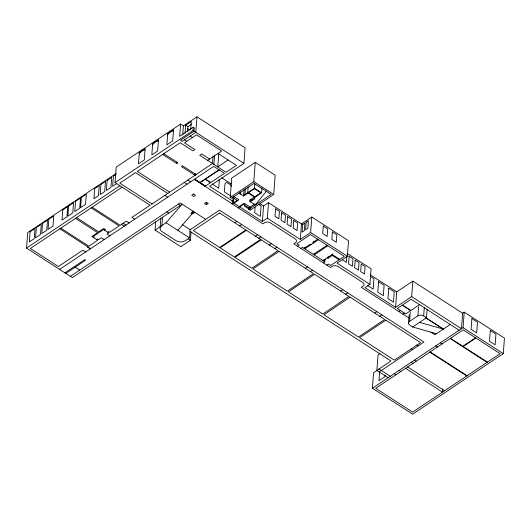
<?xml version="1.0" encoding="UTF-8"?>
<svg xmlns="http://www.w3.org/2000/svg" width="531" height="531" viewBox="0 0 531 531"><rect width="100%" height="100%" fill="white"/><g stroke="black" fill="none" stroke-linecap="round" stroke-linejoin="round"><path stroke-width="0.8" d="M189.925 231.33L191.041 232.06L190.423 240.251L180.792 246.683L155.059 230.096L166.044 222.755L182.166 204.203L72.316 277.6L26.55 248.09L27.718 232.591L116.236 173.445M134.728 219.177L131.934 217.378L150.107 205.231L115.035 182.611L116.196 167.112L180.593 124.088L183.394 125.893L182.717 134.861M155.059 230.096L155.676 221.905M160.17 227.168L160.847 218.181M161.922 225.509L162.539 217.318M162.678 154.448L176.763 163.528L176.883 161.902M180.593 124.088L179.677 136.294L193.271 127.214L194.326 127.891L194.08 131.184L180.487 140.27L182.226 141.392L195.82 132.305L196.988 116.807L245.083 147.824L243.915 163.322L209.606 186.248L232.81 201.209L231.888 201.826L262.374 221.487L267.319 218.181L268.487 202.683L301.482 223.963L300.32 239.461L267.319 218.181M185.053 133.327L185.664 125.197L191.293 121.44L190.682 129.564M187.562 131.529L187.928 126.657L191.678 124.148M115.035 182.611L193.018 130.5L193.271 127.214M161.364 225.927A6.711 4.374 4.3 0 0 162.147 231.715L175.953 240.623A6.711 4.374 4.3 0 0 185.419 240.656L189.54 237.901L190.158 229.711L219.449 210.137L423.964 342.017L379.194 371.926M194.771 175.19L194.89 173.564M192.103 212.991L192.03 213.947L191.041 213.309L192.926 211.139M194.904 175.874L195.083 173.63M193.204 212.055L193.085 213.628L194.897 212.413M206.446 204.7L208.258 203.486L206.287 202.211L204.475 203.426L206.446 204.7L206.625 202.344M213.077 156.187L212.526 163.528L151.461 204.329M213.86 164.756L214.597 154.972M218.726 153.844L217.75 166.893L228.124 159.964M248.773 209.373L271.109 194.446L253.931 183.374L231.596 198.295L230.235 197.413L231.682 178.117L255.272 162.36L275.171 175.19L273.724 194.492L250.134 210.249L248.773 209.373L248.886 207.893L254.754 203.97M232.81 201.209L233.116 197.134M233.434 202.822L233.806 197.884M240.198 194.306L240.377 191.897M240.689 193.782L240.808 192.176M243.61 195.999L244.101 189.521M244.864 195.162L245.355 188.684M244.632 204.574L244.512 206.174L250.141 209.805M248.143 187.012L247.711 192.713L254.847 197.32L254.734 198.793L250.287 201.767M249.855 201.488L249.962 200.014L254.415 197.041L254.309 198.514L249.855 201.488L255.305 205.006L266.516 191.027M250.028 208.53L250.141 207.057L244.253 203.267L239.275 206.592M230.235 197.413L253.818 181.655L255.272 162.36M243.258 195.693L254.442 188.22L254.787 183.646M255.112 207.136L254.694 212.745L260.323 216.376L261.106 205.955L258.604 204.342M254.847 197.32L261.577 192.819L261.942 187.967M262.374 221.487L263.535 205.988L268.487 202.683M304.92 247.214L304.794 248.84L318.487 239.693M300.32 239.461L310.642 232.558L311.81 217.06L348.535 240.742L347.367 256.241L337.046 263.144L369.895 284.324L364.95 287.629L395.582 307.383L411.678 296.63L412.846 281.131L462.627 313.23L461.466 328.729L411.678 296.63M313.695 241.339L313.575 242.979L312.792 242.475L317.704 239.196M314.312 253.274L314.193 254.9L327.879 245.753M323.917 259.467L323.797 261.093L325.543 259.925L324.766 259.427M327.235 257.774L328.012 258.278L328.138 256.646M328.012 258.278L332.267 255.438L332.386 253.805M346.816 256.36L346.365 262.36L342.488 259.858M369.895 284.324L371.063 268.825L347.108 253.38M462.627 313.23L464.213 312.175L504.45 338.121L503.282 353.619L412.633 414.193L372.39 388.247L373.558 372.749L376.983 370.459M388.161 377.707L376.864 370.426L378.032 354.927L380.043 353.58M379.665 371.554L378.981 380.647L384.968 376.645L385.094 374.992M395.582 307.383L396.743 291.884L412.846 281.131M408.538 322.928L409.155 314.757M436.396 333.707L412.66 326.99L409.846 325.171A4.102 2.675 4.3 0 1 409.574 321.401L410.251 312.414M409.574 321.401L417.884 315.845L418.561 306.858M412.66 326.99L426.486 317.75L423.672 315.938L424.282 307.748M426.486 317.75L427.103 309.56M442.774 388.884L442.529 392.15L405.584 368.328M372.39 388.247L463.045 327.673L464.213 312.175M177.792 230.328L193.915 211.776M183.394 125.893L196.988 116.807M115.99 174.38L113.395 176.119L112.632 186.268L116.528 183.66M26.55 248.09L119.873 185.737M122.137 187.191L30.393 248.488L58.37 266.529L82.876 250.154L85.67 251.959M176.763 163.528L177.878 162.778L163.8 153.698M207.654 160.389L221.646 151.036L196.497 134.821L184.483 142.846L194.877 149.55L192.892 150.87L180.248 142.713L137.317 171.394L169.595 192.209M93.456 237.523L94.385 236.906L93.41 236.275L103.538 229.511L108.742 232.87L107.03 234.018L109.824 235.824M104.514 230.142L105.443 229.518L103.797 228.463L98.68 231.881L76.577 217.63M96.682 239.6L97.604 238.983L98.62 239.634L101.388 237.788L104.182 239.594M107.733 232.22L108.663 231.596L109.671 232.253L119.17 225.907L91.193 207.867M87.827 246.849L87.449 247.094L90.25 248.9M59.585 269.39L213.741 166.389L224.5 173.325L205.099 186.288L194.459 179.272L205.417 186.076L200.147 182.677L205.258 179.259L210.535 182.657M219.011 169.787L199.928 182.538L194.658 179.139M64.961 272.861L84.787 259.613L85.65 260.17L65.824 273.419M219.223 169.927L205.457 179.126L210.727 182.531M70.344 276.332L180.195 202.928L205.663 219.349M231.881 203.858L237.158 200.333M248.143 192.992L243.689 195.972L238.87 192.859M233.859 203.101L238.844 199.775L233.613 196.404M238.153 207.906L243.43 204.382M250.971 199.908L252.125 199.132M234.636 222.701L236.746 221.294M239.574 225.887L241.685 224.474M255.484 236.142L257.595 234.735M258.75 238.253L260.86 236.839M269.23 245.01L271.341 243.603M301.482 223.963L311.81 217.06M274.759 248.574L276.87 247.167M297.586 246.231L299.132 245.196L296.856 243.722L310.549 234.576L344.3 256.34L330.607 265.487L328.37 264.046L326.824 265.082M300.971 248.415L302.517 247.373L324.985 261.863L323.439 262.898M304.017 248.342L310.33 244.121L311.106 244.625M313.416 254.402L327.103 245.256M305.378 268.321L307.489 266.907M323.021 260.595L332.2 254.455L339.794 259.354M310.449 271.593L312.56 270.179M340.643 291.061L342.754 289.647M345.621 294.274L347.732 292.86M374.76 313.064L376.871 311.651M379.758 316.284L381.869 314.87M398.781 311.485L400.334 310.449M402.903 314.14L404.449 313.104M419.55 304.694L405.73 313.927L397.301 308.491L402.246 305.186L410.675 310.622M376.864 370.426L390.982 360.987L191.041 232.06M450.222 324.468L434.849 334.742L430.8 332.134M475.524 337.796L462.82 346.285L450.487 338.327L463.185 329.844L500.129 353.666L412.64 412.116L375.696 388.294L450.155 338.546L487.093 362.368M475.882 338.028L463.178 346.517L487.425 362.149M419.57 322.377L443.312 329.087L425.623 317.684L443.312 329.087M185.664 125.197L187.928 126.657M193.018 130.5L243.915 163.322M187.689 128.661L189.726 129.976M218.029 153.452L236.454 165.34L226.08 172.27L199.736 155.278L201.714 153.957L209.632 159.061M190.191 136.069L192.454 137.522M253.818 181.655L273.724 194.492M184.569 139.826L186.826 141.279M254.442 188.22L261.577 192.819M463.045 327.673L503.282 353.619M310.642 232.558L347.367 256.241M459.189 330.249L411.12 299.258L402.478 305.033L410.908 310.469M254.309 198.514L254.734 198.793M221.692 177.792L231.244 183.952M260.104 203.771L263.535 205.988M370.293 274.826L396.743 291.884M370.519 276.512L373.957 278.729L373.174 289.143L367.671 285.598M249.962 200.014L250.393 200.293M332.267 255.438L339.077 259.832M212.261 184.071L218.719 188.239L219.29 180.653A3.943 2.297 56.3 0 0 219.157 179.372M230.846 196.052L224.381 191.883L224.952 184.303A3.943 2.297 56.3 0 1 228.071 183.188L229.385 184.038A3.943 2.297 56.3 0 1 231.37 186.235M232.392 197.26L237.589 200.612M242.999 204.103L248.886 207.893M196.078 174.513L182.498 165.758L181.376 166.508L194.957 175.263M194.459 179.272L205.371 186.301M205.099 186.288L262.905 223.863L264.451 222.828A4.175 2.721 4.3 0 1 270.332 222.854L295.229 238.904A4.175 2.721 4.3 0 1 295.369 242.767L293.816 243.802L330.547 267.485L332.094 266.449A4.175 2.721 4.3 0 1 337.981 266.469L362.726 282.432A4.175 2.721 4.3 0 1 362.872 286.289L361.319 287.324L409.003 318.076M440.365 342.827L442.091 343.935M187.788 180.055L190.589 181.861M184.237 182.425L187.038 184.23M435.785 345.887L437.504 347.002M430.163 351.907L467.107 375.729M429.831 352.126L466.776 375.948M416.935 345.037L418.209 345.86M411.273 348.821L412.547 349.644M167.763 193.437L135.485 172.621L119.787 183.109L152.065 203.924M164.822 195.401L167.623 197.207M178.383 204.143L180.354 205.417M414.459 360.137L416.178 361.246M411.279 362.261L413.005 363.37M407.662 366.941L444.606 390.756M166.834 211.856L168.805 213.13M182.558 224.812L190.158 229.711M399.113 370.392L400.832 371.501M166.044 222.755L189.54 237.901M394.194 373.678L395.914 374.786M379.008 368.992L390.305 376.273M129.093 222.947L126.292 221.148L120.159 225.244L92.182 207.203M123.092 223.285L125.887 225.084M121.446 224.387L124.241 226.186M75.455 218.38L97.558 232.631L91.817 236.468L97.691 240.258L88.816 246.185L60.839 228.144M59.85 228.808L90.622 248.647M75.19 267.153L79.71 270.067M188.193 238.797L190.423 240.251M417.884 315.845A4.102 2.675 4.3 0 1 423.672 315.938M152.563 144.983A6.943 3.372 -57.2 0 1 158.391 141.093M145.043 150.007A6.272 3.047 -57.2 0 0 142.215 150.824A6.412 3.113 -57.2 0 0 139.222 153.904M173.431 131.044A8.118 3.943 -57.2 0 0 170.604 131.854A6.08 2.954 -57.2 0 0 167.604 134.934M30.108 231.762L29.344 241.91L34.289 238.611L35.053 228.463L30.108 231.762M36.334 227.6L35.577 237.749L40.515 234.45L41.279 224.301L36.334 227.6M42.566 223.438L41.803 233.587L46.741 230.288L47.505 220.139L42.566 223.438M48.792 219.276L48.029 229.425L52.974 226.126L53.737 215.978L48.792 219.276M62.771 209.937L62.014 220.086L66.952 216.781L67.716 206.639L62.771 209.937M68.605 206.041L67.842 216.19L72.78 212.891L73.543 202.742L68.605 206.041M75.581 201.382L74.818 211.53L79.756 208.225L80.52 198.083L75.581 201.382M81.369 197.519L80.606 207.661L85.544 204.362L86.307 194.213L81.369 197.519M94.691 188.618L93.927 198.76L98.474 195.72L99.237 185.571L94.691 188.618M100.923 184.449L100.16 194.598L104.713 191.552L105.477 181.41L100.923 184.449M107.156 180.281L106.392 190.43L110.946 187.39L111.709 177.241L107.156 180.281M139.321 152.583L138.472 163.827L144.299 159.931L145.142 148.693L139.321 152.583M152.662 143.669L151.82 154.906L157.641 151.016L158.49 139.779L152.662 143.669M167.703 133.62L166.86 144.857L172.688 140.967L173.531 129.723L167.703 133.62M275.549 208.836L274.985 216.329L278.868 218.832L279.432 211.331L275.549 208.836M281.609 212.739L281.045 220.239L284.921 222.735L285.486 215.241L281.609 212.739M287.669 216.648L287.105 224.142L290.981 226.644L291.546 219.144L287.669 216.648M293.723 220.551L293.158 228.051L297.041 230.547L297.606 223.053L293.723 220.551M302.624 224.626L302.059 232.166L304.323 230.653L304.887 223.113L302.624 224.626M306.168 222.257L305.604 229.797L307.867 228.284L308.438 220.743L306.168 222.257M323.286 226.04L322.715 233.58L327.129 236.428L327.7 228.888L323.286 226.04M332.419 231.928L331.848 239.468L336.269 242.315L336.833 234.775L332.419 231.928M349.113 256.267L348.548 263.761L352.425 266.263L352.989 258.763L349.113 256.267M355.166 260.17L354.602 267.67L358.478 270.173L359.042 262.672L355.166 260.17M361.226 264.08L360.662 271.573L364.538 274.076L365.102 266.582L361.226 264.08M378.596 281.722L377.813 292.136L383.322 295.687L384.105 285.273L378.596 281.722M388.738 288.26L387.955 298.674L393.464 302.225L394.248 291.811L388.738 288.26M471.873 318.567L471.063 329.313L476.679 332.937L477.488 322.191L471.873 318.567M490.332 330.474L489.522 341.214L495.138 344.838L495.941 334.092L490.332 330.474M348.933 296.404L322.821 314.047L288.386 291.844L314.644 274.295L348.933 296.404M350.082 297.148L323.963 314.783L358.445 337.019L384.709 319.476L350.082 297.148M193.556 194.001L191.744 195.216L193.715 196.49L195.527 195.275L193.556 194.001M254.482 188.764L248.541 192.726L254.814 196.775L260.754 192.806L254.482 188.764M219.575 212.991L193.317 230.534L219.622 247.499L245.886 229.956L219.575 212.991M246.411 230.295L220.146 247.838L234.324 256.977L260.582 239.435L246.411 230.295M261.219 239.846L234.961 257.389L251.767 268.228L278.025 250.685L261.219 239.846M279.1 251.375L252.842 268.925L287.311 291.147L313.569 273.604L279.1 251.375M385.785 320.166L359.527 337.716L394.314 360.151L420.572 342.601L385.785 320.166"/></g></svg>
